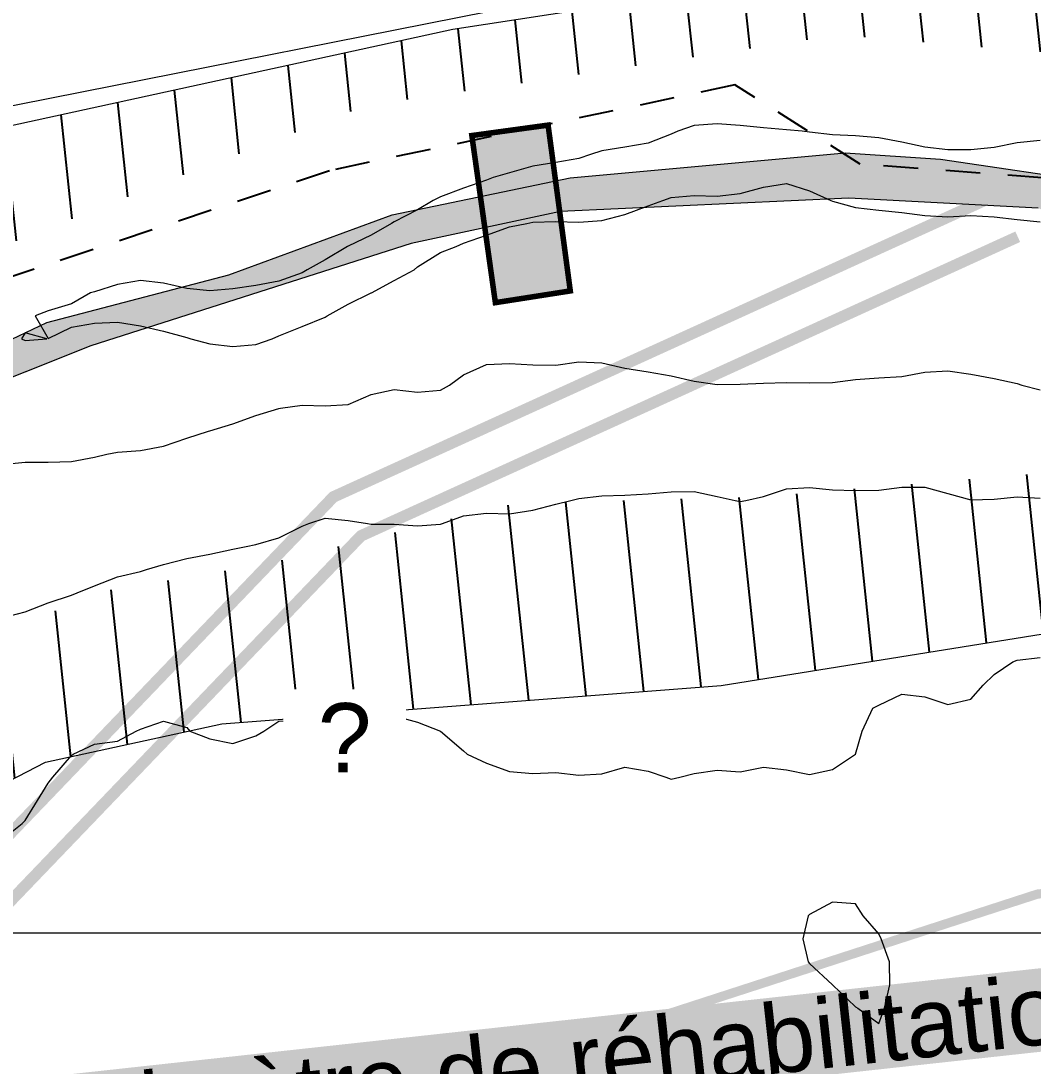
# Model space of a CAD drawing. Header units: centimetres. Extents: x 0 to 642158, y -847 to 649707.
# Drawn here: x 617036.16 to 617058.1, y 621084.49 to 621107.14 of the extents above; entities that cross this region are included whole.
import ezdxf

# ---------------------------------------------------------------- set-up
doc = ezdxf.new("R2010")
doc.units = ezdxf.units.CM
doc.header["$MEASUREMENT"] = 0
doc.linetypes.add('CACHE', pattern=[9.525, 6.35, -3.175])
doc.linetypes.add('JIS_02_0.7', pattern=[1.35, 0.75, -0.6])
for name, color, linetype, lineweight in [('MEV_environnement_V', 7, 'Continuous', 20), ('MEV_grille', 254, 'Continuous', 9), ('MEV_layout inondation', 5, 'Continuous', 15), ('MEV_legende', 7, 'Continuous', 5), ('MEV_schema paysager_V', 7, 'Continuous', 20), ('WAL_parcellaire agricole', 7, 'JIS_02_0.7', 25), ('WAL_topographie 0.5', 253, 'Continuous', 20)]:
    doc.layers.add(name, color=color, linetype=linetype, lineweight=lineweight)
doc.layers.add('MEV_hydro_Ha', color=7, linetype='Continuous', lineweight=30, true_color=0x0000f9)
doc.layers.add('MEV_schema paysager_Ha', color=7, linetype='Continuous', lineweight=25, transparency=0.13)
doc.styles.add('MEV 1', font='Helvetica.ttf')
doc.linetypes.add('FENCELINE1', pattern='A,6.35,-2.54,[133,ltypeshp.shx,S=2.54,R=0,X=-2.54,Y=0],-2.54,25.4', length=36.83)
picture_1 = doc.add_image_def('image2.png', size_in_pixel=(6614, 11023))

# ---------------------------------------------------------------- blocks, each defined once
blk = doc.blocks.new('*U114')
at = {"layer": 'MEV_grille', "transparency": 33554687}
blk.add_lwpolyline([(-1338.461, 0), (1338.461, 0)], dxfattribs=at)
blk = doc.blocks.new('*U115')
at = {"layer": 'MEV_grille', "color": 0, "linetype": 'ByBlock', "lineweight": -2, "transparency": 16777216}
blk.add_blockref('*U114', (0, -1300), dxfattribs=at)

msp = doc.modelspace()

# ---------------------------------------------------------------- hatches: boundary and pattern name
at = {"layer": 'MEV_hydro_Ha'}
h = msp.add_hatch(color=160, dxfattribs=at)
h.dxf.hatch_style = 1
h.paths.add_polyline_path([(617013.035, 621091.819), (617019.855, 621093.478), (617023.397, 621093.927), (617025.64, 621094.644), (617028.285, 621095.003), (617030.527, 621095.854), (617032.366, 621097.423), (617033.98, 621099.306), (617036.716, 621100.606), (617040.662, 621101.637), (617044.205, 621102.937), (617048.061, 621103.744), (617054.025, 621104.282), (617056.093, 621104.142), (617059.605, 621103.623), (617072.472, 621104.868), (617077.024, 621110.242), (617091.476, 621110.915), (617091.683, 621108.615), (617094.19, 621108.674), (617094.219, 621107.2), (617090.12, 621107.112), (617090.15, 621109.058), (617077.202, 621108.615), (617073.309, 621104.016), (617059.092, 621102.689), (617058.207, 621103.087), (617054.101, 621103.299), (617047.85, 621103.008), (617044.615, 621102.318), (617037.673, 621100.102), (617034.838, 621098.976), (617032.345, 621096.295), (617030.891, 621095.261), (617028.57, 621094.507), (617025.467, 621093.975), (617023.286, 621093.417), (617020.994, 621093.025), (617018.954, 621092.597), (617015.82, 621091.845), (617013.364, 621091.212)])
at = {"layer": 'MEV_schema paysager_Ha', "transparency": 33554687}
h = msp.add_hatch(dxfattribs=at)
h.set_pattern_fill('ANSI31', color=130, scale=10, angle=51)
h.paths.add_polyline_path([(617018.124, 621097.386), (617022.821, 621098.09), (617025.698, 621098.97), (617028.163, 621099.498), (617030.453, 621100.144), (617039.613, 621103.783), (617043.664, 621105.309), (617047.304, 621105.837), (617053.88, 621106.835), (617057.473, 621106.534), (617060.631, 621106.277), (617063.625, 621106.16), (617066.442, 621106.571), (617069.025, 621107.392), (617071.256, 621108.331), (617073.898, 621108.683), (617075.248, 621109.68), (617076.92, 621110.884), (617081.551, 621111.015), (617090.605, 621111.51), (617091.608, 621111.48), (617092.109, 621111.657), (617090.811, 621112.395), (617089.01, 621112.375), (617083.136, 621112.212), (617078.662, 621112.098), (617071.128, 621110.729), (617060.768, 621107.733), (617054.603, 621107.99), (617048.353, 621107.391), (617045.522, 621106.952), (617035.54, 621104.783), (617022.565, 621100.663), (617017.018, 621099.526), (617015.382, 621098.744), (617014.173, 621098.033), (617014.457, 621096.326), (617016.48, 621096.857)])
at = {"layer": 'MEV_schema paysager_Ha', "true_color": 0xffffff}
h = msp.add_hatch(color=7, dxfattribs=at)
h.dxf.hatch_style = 1
h.paths.add_polyline_path([(617045.931, 621104.657), (617046.441, 621101.036), (617048.065, 621101.29), (617047.584, 621104.883)])
at = {"layer": 'MEV_schema paysager_Ha', "transparency": 33554687}
h = msp.add_hatch(dxfattribs=at)
h.set_pattern_fill('ANSI31', color=130, scale=10, angle=51)
h.paths.add_polyline_path([(617016.49, 621087.348), (617017.662, 621085.003), (617019.894, 621084.966), (617024.613, 621085.802), (617028.639, 621086.912), (617036.692, 621091.075), (617040.51, 621091.908), (617051.338, 621092.741), (617060.432, 621094.198), (617068.197, 621094.727), (617071.918, 621095.826), (617080.714, 621097.263), (617086.464, 621095.657), (617094.499, 621097.686), (617096.782, 621098.954), (617097.543, 621100.391), (617097.712, 621101.575), (617096.782, 621102.927), (617094.104, 621100.865), (617091.727, 621100.287), (617090.313, 621099.837), (617082.796, 621100.48), (617080.097, 621099.452), (617075.857, 621099.397), (617070.783, 621098.425), (617065.847, 621097.66), (617058.757, 621097.382), (617052.153, 621096.826), (617046.87, 621096.687), (617041.448, 621095.367), (617038.111, 621094.811), (617035.887, 621093.977), (617033.176, 621092.101), (617029.839, 621090.086), (617026.294, 621089.183), (617023.444, 621088.974), (617020.594, 621088.279), (617019.064, 621087.654)])

# ---------------------------------------------------------------- linework, layer by layer
at = {"layer": 'MEV_environnement_V', "linetype": 'CACHE', "ltscale": 0.3, "const_width": 0.25}
for points in [[(617031.564, 621084.985), (617042.93, 621096.826), (617057.343, 621103.389)], [(617032.297, 621084.281), (617043.528, 621095.982), (617057.764, 621102.464)]]:
    msp.add_lwpolyline(points, dxfattribs=at)
at = {"layer": 'MEV_schema paysager_V', "linetype": 'FENCELINE1', "ltscale": 0.2}
msp.add_lwpolyline([(617012.556, 621098.808), (617017.124, 621100.274), (617035.425, 621105.203), (617048.358, 621107.765), (617060.48, 621109.263), (617075.189, 621112.192), (617090.707, 621113.013), (617098.807, 621109.562), (617108.408, 621109.411), (617108.184, 621134.542), (617100.574, 621193.043), (617092.984, 621204.406)], dxfattribs=at)
at = {"layer": 'MEV_schema paysager_V', "color": 130}
for points in [[(617092.109, 621111.657), (617090.811, 621112.395), (617089.01, 621112.375), (617083.136, 621112.212), (617078.662, 621112.098), (617071.128, 621110.729), (617060.768, 621107.733), (617054.603, 621107.99), (617048.353, 621107.391), (617045.522, 621106.952), (617035.54, 621104.783), (617022.565, 621100.663), (617017.018, 621099.526), (617015.382, 621098.744), (617014.173, 621098.033), (617014.457, 621096.326), (617014.528, 621093.411), (617012.745, 621092.84)], [(617013.354, 621089.825), (617015.853, 621090.526), (617016.49, 621087.348), (617017.662, 621085.003), (617019.894, 621084.966), (617024.613, 621085.802), (617028.639, 621086.912), (617036.692, 621091.075), (617040.51, 621091.908), (617051.338, 621092.741), (617060.432, 621094.198), (617068.197, 621094.727), (617071.918, 621095.826), (617080.714, 621097.263), (617086.464, 621095.657), (617094.499, 621097.686), (617096.782, 621098.954), (617097.543, 621100.391), (617097.712, 621101.575)]]:
    msp.add_lwpolyline(points, dxfattribs=at)
at = {"layer": 'MEV_schema paysager_V', "const_width": 0.12}
msp.add_lwpolyline([(617045.931, 621104.657), (617046.441, 621101.036), (617048.065, 621101.29), (617047.584, 621104.883)], close=True, dxfattribs=at)
at = {"layer": 'MEV_schema paysager_V'}
for points in [[(617023.397, 621093.927), (617025.64, 621094.644), (617028.285, 621095.003), (617030.527, 621095.854), (617032.366, 621097.423), (617033.98, 621099.306), (617036.716, 621100.606), (617040.662, 621101.637), (617044.205, 621102.937), (617048.061, 621103.744), (617054.025, 621104.282), (617056.093, 621104.142), (617059.605, 621103.623)], [(617058.207, 621103.087), (617054.101, 621103.299), (617047.85, 621103.008), (617044.615, 621102.318), (617037.673, 621100.102), (617034.838, 621098.976), (617032.345, 621096.295), (617030.891, 621095.261), (617028.57, 621094.507), (617025.467, 621093.975), (617023.286, 621093.417)]]:
    msp.add_lwpolyline(points, dxfattribs=at)
at = {"layer": 'WAL_parcellaire agricole'}
msp.add_lwpolyline([(617081.824, 621276.897), (617100.262, 621195.472), (617108.341, 621134.652), (617108.844, 621106.902), (617099.094, 621109.401), (617070.416, 621108.969), (617065.416, 621105.397), (617060.988, 621103.54), (617054.345, 621104.039), (617051.631, 621105.753), (617042.845, 621103.895), (617012.847, 621093.891)], dxfattribs=at)
at = {"layer": 'WAL_topographie 0.5'}
for points in [[(617058.25, 621104.55), (617057.75, 621104.502), (617057.25, 621104.401), (617056.75, 621104.351), (617056.25, 621104.346), (617055.75, 621104.403), (617055.25, 621104.514), (617054.75, 621104.611), (617054.25, 621104.653), (617053.75, 621104.673), (617053.25, 621104.731), (617053.091, 621104.75), (617052.75, 621104.779), (617052.25, 621104.824), (617051.75, 621104.877), (617051.25, 621104.908), (617050.75, 621104.875), (617050.394, 621104.75), (617050.25, 621104.689), (617049.75, 621104.489), (617049.25, 621104.408), (617048.75, 621104.323), (617048.5, 621104.25), (617048.25, 621104.161), (617047.75, 621104.072), (617047.25, 621103.994), (617046.75, 621103.852), (617046.391, 621103.75), (617046.25, 621103.688), (617045.75, 621103.518), (617045.25, 621103.328), (617045.091, 621103.25), (617044.75, 621103.047), (617044.25, 621102.786), (617044.189, 621102.75), (617043.75, 621102.5), (617043.25, 621102.26), (617043.233, 621102.25), (617042.75, 621101.961), (617042.359, 621101.75), (617042.25, 621101.681), (617041.75, 621101.501), (617041.25, 621101.407), (617040.75, 621101.332), (617040.25, 621101.289), (617039.75, 621101.346), (617039.25, 621101.458), (617038.75, 621101.518), (617038.25, 621101.431), (617037.75, 621101.273), (617037.666, 621101.25), (617037.25, 621101.011), (617036.75, 621100.859), (617036.463, 621100.75), (617036.75, 621100.259), (617037.25, 621100.506), (617037.75, 621100.591), (617038.25, 621100.612), (617038.75, 621100.537), (617039.25, 621100.418), (617039.75, 621100.282), (617039.84, 621100.25), (617040.25, 621100.141), (617040.75, 621100.083), (617041.25, 621100.132), (617041.601, 621100.25), (617041.75, 621100.314), (617042.25, 621100.518), (617042.75, 621100.723), (617042.798, 621100.75), (617043.25, 621101.002), (617043.75, 621101.247), (617043.757, 621101.25), (617044.25, 621101.514), (617044.678, 621101.75), (617044.75, 621101.81), (617045.25, 621102.122), (617045.591, 621102.25), (617045.75, 621102.324), (617046.25, 621102.502), (617046.75, 621102.676), (617047.125, 621102.75), (617047.25, 621102.78), (617047.75, 621102.797), (617048.25, 621102.782), (617048.75, 621102.817), (617049.25, 621102.946), (617049.75, 621103.135), (617050.074, 621103.25), (617050.25, 621103.314), (617050.75, 621103.356), (617051.25, 621103.346), (617051.75, 621103.401), (617052.25, 621103.541), (617052.75, 621103.619), (617053.25, 621103.46), (617053.71, 621103.25), (617053.75, 621103.232), (617054.25, 621103.099), (617054.75, 621103.037), (617055.25, 621102.993), (617055.75, 621102.927), (617056.25, 621102.895), (617056.75, 621102.924), (617057.25, 621102.898), (617057.75, 621102.835), (617058.25, 621102.784)], [(617036.25, 621100.214), (617036.717, 621100.25), (617036.25, 621100.38), (617036.167, 621100.25), (617036.25, 621100.214)], [(617035.75, 621097.527), (617036.25, 621097.576), (617036.75, 621097.577), (617037.25, 621097.596), (617037.75, 621097.69), (617038.019, 621097.75), (617038.25, 621097.793), (617038.75, 621097.833), (617039.25, 621097.923), (617039.75, 621098.1), (617040.225, 621098.25), (617040.25, 621098.257), (617040.75, 621098.409), (617041.25, 621098.591), (617041.75, 621098.744), (617041.786, 621098.75), (617042.25, 621098.812), (617042.75, 621098.801), (617043.25, 621098.828), (617043.75, 621099.046), (617044.25, 621099.153), (617044.75, 621099.093), (617045.25, 621099.139), (617045.444, 621099.25), (617045.75, 621099.474), (617046.25, 621099.693), (617046.75, 621099.721), (617047.25, 621099.691), (617047.75, 621099.681), (617048.25, 621099.75), (617048.25, 621099.75), (617048.25, 621099.75), (617048.75, 621099.729), (617049.25, 621099.615), (617049.75, 621099.536), (617050.25, 621099.449), (617050.75, 621099.336), (617051.25, 621099.263), (617051.75, 621099.27), (617052.25, 621099.29), (617052.75, 621099.306), (617053.25, 621099.299), (617053.75, 621099.307), (617054.25, 621099.37), (617054.75, 621099.408), (617055.25, 621099.436), (617055.75, 621099.527), (617056.25, 621099.556), (617056.75, 621099.486), (617057.25, 621099.389), (617057.75, 621099.284), (617057.855, 621099.25), (617058.25, 621099.148)], [(617035.92, 621094.25), (617036.25, 621094.336), (617036.75, 621094.534), (617037.25, 621094.698), (617037.375, 621094.75), (617037.75, 621094.903), (617038.25, 621095.095), (617038.75, 621095.207), (617038.877, 621095.25), (617039.25, 621095.36), (617039.75, 621095.492), (617040.25, 621095.587), (617040.75, 621095.697), (617041.04, 621095.75), (617041.25, 621095.795), (617041.75, 621095.938), (617042.25, 621096.196), (617042.395, 621096.25), (617042.75, 621096.365), (617043.25, 621096.316), (617043.667, 621096.25), (617043.75, 621096.237), (617044.25, 621096.235), (617044.75, 621096.197), (617045.25, 621096.234), (617045.295, 621096.25), (617045.75, 621096.415), (617046.25, 621096.474), (617046.75, 621096.462), (617047.25, 621096.536), (617047.75, 621096.672), (617048.074, 621096.75), (617048.25, 621096.79), (617048.75, 621096.849), (617049.25, 621096.867), (617049.75, 621096.892), (617050.25, 621096.938), (617050.75, 621096.944), (617051.25, 621096.837), (617051.641, 621096.75), (617051.75, 621096.726), (617051.867, 621096.75), (617052.25, 621096.834), (617052.75, 621097.002), (617053.25, 621097.03), (617053.75, 621096.98), (617054.25, 621096.964), (617054.75, 621096.975), (617055.25, 621097.038), (617055.75, 621097.04), (617056.25, 621096.902), (617056.75, 621096.761), (617057.25, 621096.777), (617057.75, 621096.825), (617058.25, 621096.798)], [(617035.75, 621089.404), (617036.185, 621089.75), (617036.25, 621089.817), (617036.515, 621090.25), (617036.75, 621090.621), (617036.848, 621090.75), (617037.25, 621091.221), (617037.292, 621091.25), (617037.75, 621091.47), (617038.25, 621091.532), (617038.655, 621091.75), (617038.75, 621091.794), (617039.25, 621091.964), (617039.75, 621091.829), (617039.815, 621091.75), (617040.25, 621091.586), (617040.75, 621091.483), (617041.25, 621091.646), (617041.421, 621091.75), (617041.75, 621091.968), (617042.25, 621091.996), (617042.75, 621091.893), (617043.25, 621091.91), (617043.75, 621092.031), (617044.25, 621092.083), (617044.75, 621091.942), (617045.25, 621091.75), (617045.25, 621091.75), (617045.75, 621091.327), (617045.827, 621091.25), (617046.25, 621091.06), (617046.75, 621090.875), (617047.25, 621090.835), (617047.75, 621090.855), (617048.25, 621090.798), (617048.75, 621090.824), (617049.25, 621090.973), (617049.75, 621090.885), (617050.135, 621090.75), (617050.25, 621090.712), (617050.438, 621090.75), (617050.75, 621090.831), (617051.25, 621090.904), (617051.75, 621090.871), (617052.25, 621090.967), (617052.75, 621090.912), (617053.25, 621090.813), (617053.75, 621090.921), (617054.25, 621091.25), (617054.25, 621091.25), (617054.393, 621091.75), (617054.625, 621092.25), (617054.75, 621092.315), (617055.25, 621092.555), (617055.75, 621092.491), (617056.25, 621092.331), (617056.75, 621092.441), (617057.012, 621092.75), (617057.25, 621092.975), (617057.654, 621093.25), (617057.75, 621093.287), (617058.25, 621093.346)], [(617054.75, 621085.417), (617054.875, 621085.75), (617054.994, 621086.25), (617054.986, 621086.75), (617054.806, 621087.25), (617054.75, 621087.359), (617054.412, 621087.75), (617054.25, 621088.011), (617053.75, 621088.044), (617053.25, 621087.779), (617053.222, 621087.75), (617053.102, 621087.25), (617053.218, 621086.75), (617053.25, 621086.712), (617053.75, 621086.25), (617053.75, 621086.25), (617054.25, 621085.774), (617054.296, 621085.75), (617054.75, 621085.417)]]:
    msp.add_lwpolyline(points, dxfattribs=at)

# ---------------------------------------------------------------- texts
at = {"layer": 'MEV_legende', "color": 22, "transparency": 33554687, "insert": (617035.231, 621083.948), "char_height": 1.5, "attachment_point": 1, "rotation": 6.232, "style": 'MEV 1', "bg_fill": 1, "box_fill_scale": 1.1, "bg_fill_color": 100, "bg_fill_transparency": 0}
msp.add_mtext_dynamic_manual_height_columns('\\pxqc;{\\C256;Périmètre de réhabilitation}', width=24.89501, gutter_width=12.5, heights=[0], dxfattribs=at)

# ---------------------------------------------------------------- pictures from other files: only their frames are drawn
image = msp.add_image(picture_1, insert=(616830.845, 620745.783), size_in_units=(429.466, 715.756), dxfattribs=dict(brightness=75))
image.dxf.flags = 7

# ---------------------------------------------------------------- next in the draw order: texts
at = {"layer": 'MEV_legende', "color": 22, "transparency": 33554687, "insert": (617042.142, 621092.357), "char_height": 1.5, "attachment_point": 1, "style": 'MEV 1', "bg_fill": 3, "box_fill_scale": 1.2, "bg_fill_color": 256, "bg_fill_transparency": 0}
msp.add_mtext_dynamic_manual_height_columns('\\pxqc;{\\C256;?}', width=2.06459, gutter_width=12.5, heights=[0], dxfattribs=at)

# ---------------------------------------------------------------- next in the draw order: linework, layer by layer
at = {"layer": 'MEV_layout inondation', "const_width": 0.2}
msp.add_lwpolyline([(616805.513, 621043.508), (616905.775, 621054.403), (616926.218, 621056.194), (617038.256, 621081.755), (617058.189, 621088.219), (617087.251, 621091.263), (617092.888, 621091.636), (617110.876, 621087.3), (617135.893, 621084.476), (617163.198, 621072.152), (617173.701, 621069.99), (617233.162, 621073.07), (617279.62, 621037.923)], dxfattribs=at)

# ---------------------------------------------------------------- next in the draw order: block references
at = {"layer": 'MEV_grille', "transparency": 33554687}
msp.add_blockref('*U115', (616669.481, 622387.381), dxfattribs=at)

doc.saveas('drawing.dxf')
